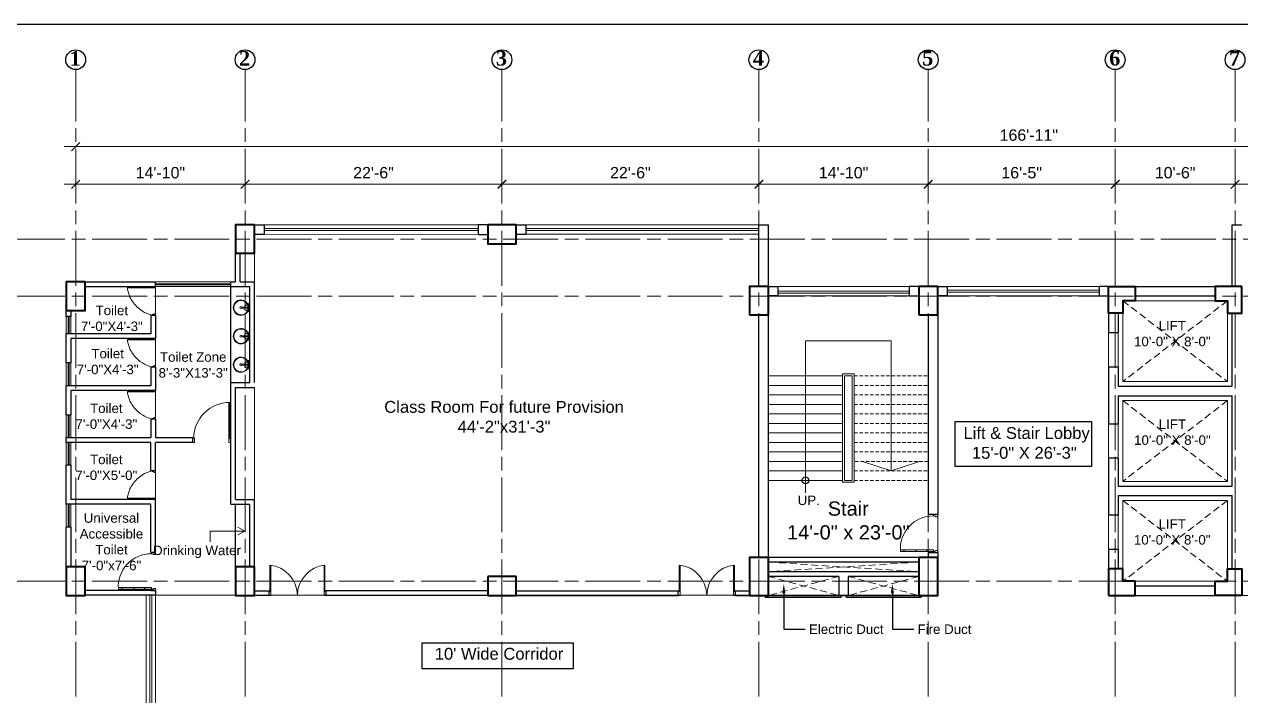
# Model space of a CAD drawing. Header units: inches. Extents: x -12 to 20935469, y -1604 to 24729220.
# Drawn here: x 20895921 to 20897199, y 24710768 to 24711474 of the extents above; entities that cross this region are included whole.
import ezdxf
from ezdxf import colors
from ezdxf.entities.mleader import LeaderData, LeaderLine
from ezdxf.math import Vec2, Vec3

# ---------------------------------------------------------------- set-up
doc = ezdxf.new("R2010")
doc.units = ezdxf.units.IN
doc.header["$LTSCALE"] = 0.03
doc.header["$MEASUREMENT"] = 0
doc.header["$PDMODE"] = 32
doc.header["$PDSIZE"] = 15
doc.linetypes.add('ACAD_ISO08W100', pattern=[36, 24, -3, 6, -3])
doc.linetypes.add('DASHED2', pattern=[0.375, 0.25, -0.125])
for name, color, linetype, lineweight in [('column', 1, 'Continuous', 40), ('Dim Line', 252, 'Continuous', 13), ('Door', 7, 'Continuous', 18), ('Dot', 253, 'Continuous', 0), ('Gas', 21, 'Continuous', 5), ('Glass Line', 252, 'Continuous', 9), ('Grid Line', 252, 'Continuous', 18), ('Hatch', 253, 'Continuous', 15), ('Main Wall', 7, 'Continuous', 30), ('RAIL', 23, 'Continuous', 13), ('STAIR', 46, 'Continuous', 15), ('TOILET FIXTURE', 142, 'Continuous', 5), ('wind.', 150, 'Continuous', 20)]:
    doc.layers.add(name, color=color, linetype=linetype, lineweight=lineweight)
doc.layers.add('FUR', color=251, linetype='Continuous')
doc.layers.add('TEXT', color=7, linetype='Continuous')
doc.styles.add('2', font='swisscl.ttf')
doc.styles.add('RomanS', font='arial.ttf', dxfattribs={"height": 12})
doc.styles.get("Standard").update_dxf_attribs({"font": 'timesbd.ttf'})
doc.dimstyles.new('Aec_Arch_I', dxfattribs={"dimscale": 96, "dimtxt": 12, "dimasz": 0.09375, "dimexe": 0.125, "dimexo": 0.125, "dimgap": 0.0625, "dimtad": 1, "dimdec": 0, "dimzin": 3, "dimdsep": 46, "dimlunit": 4, "dimtxsty": 'RomanS', "dimblk1": 'ARCHTICK', "dimblk2": 'ARCHTICK', "dimsah": 1, "dimcen": 0.09375, "dimdle": 0.125, "dimadec": 0, "dimazin": 0, "dimtfac": 0.75, "dimtdec": 0, "dimtmove": 2, "dimatfit": 3, "dimldrblk": 'ARCHTICK', "dimfxl": 1, "dimfrac": 1, "dimtolj": 1, "dimtzin": 0, "dimarcsym": 0})

# ---------------------------------------------------------------- blocks, each defined once
blk = doc.blocks.new('_ArchTick')
at = {"color": 0, "linetype": 'ByBlock', "lineweight": 35, "const_width": 0.15}
blk.add_lwpolyline([(-0.5, -0.5), (0.5, 0.5)], dxfattribs=at)
blk = doc.blocks.new('*D14')
at = {"layer": 'Defpoints', "color": 0, "transparency": 16777216}
for p in [(20831126.3, 24724578.2), (20830948.3, 24724562.3), (20831126.3, 24724562.3)]:
    blk.add_point(p, dxfattribs=at)
at = {"layer": 'Dim Line', "color": 0, "lineweight": -2, "transparency": 16777216}
for p, q in [((20830948.3, 24724574.3), (20830948.3, 24724590.2)), ((20831126.3, 24724574.3), (20831126.3, 24724590.2)), ((20830936.3, 24724578.2), (20831138.3, 24724578.2))]:
    blk.add_line(p, q, dxfattribs=at)
at = {"layer": 'Dim Line', "color": 0, "lineweight": -2, "transparency": 16777216, "xscale": 9, "yscale": 9, "zscale": 9, "rotation": 180}
blk.add_blockref('_ArchTick', (20830948.3, 24724578.2), dxfattribs=at)
at = {"layer": 'Dim Line', "color": 0, "lineweight": -2, "transparency": 16777216, "xscale": 9, "yscale": 9, "zscale": 9}
blk.add_blockref('_ArchTick', (20831126.3, 24724578.2), dxfattribs=at)
at = {"layer": 'Dim Line', "color": 0, "transparency": 16777216, "insert": (20831037.3, 24724590.3), "char_height": 12, "attachment_point": 5, "style": 'RomanS'}
blk.add_mtext('\\A1;14\'-10"', dxfattribs=at)
blk = doc.blocks.new('*D7')
at = {"layer": 'Defpoints', "color": 0, "transparency": 16777216}
for p in [(20831396.3, 24724578.2), (20831396.3, 24724578.2), (20831126.3, 24724562.3)]:
    blk.add_point(p, dxfattribs=at)
at = {"layer": 'Dim Line', "color": 0, "lineweight": -2, "transparency": 16777216}
for p, q in [((20831126.3, 24724574.3), (20831126.3, 24724590.2)), ((20831114.3, 24724578.2), (20831408.3, 24724578.2))]:
    blk.add_line(p, q, dxfattribs=at)
at = {"layer": 'Dim Line', "color": 0, "lineweight": -2, "transparency": 16777216, "xscale": 9, "yscale": 9, "zscale": 9, "rotation": 180}
blk.add_blockref('_ArchTick', (20831126.3, 24724578.2), dxfattribs=at)
at = {"layer": 'Dim Line', "color": 0, "lineweight": -2, "transparency": 16777216, "xscale": 9, "yscale": 9, "zscale": 9}
blk.add_blockref('_ArchTick', (20831396.3, 24724578.2), dxfattribs=at)
at = {"layer": 'Dim Line', "color": 0, "transparency": 16777216, "insert": (20831261.3, 24724590.3), "char_height": 12, "attachment_point": 5, "style": 'RomanS'}
blk.add_mtext('\\A1;22\'-6"', dxfattribs=at)
blk = doc.blocks.new('*D8')
at = {"layer": 'Defpoints', "color": 0, "transparency": 16777216}
for p in [(20831396.3, 24724578.2), (20831666.3, 24724578.2), (20831666.3, 24724578.2)]:
    blk.add_point(p, dxfattribs=at)
at = {"layer": 'Dim Line', "color": 0, "lineweight": -2, "transparency": 16777216}
blk.add_line((20831384.3, 24724578.2), (20831678.3, 24724578.2), dxfattribs=at)
at = {"layer": 'Dim Line', "color": 0, "lineweight": -2, "transparency": 16777216, "xscale": 9, "yscale": 9, "zscale": 9, "rotation": 180}
blk.add_blockref('_ArchTick', (20831396.3, 24724578.2), dxfattribs=at)
at = {"layer": 'Dim Line', "color": 0, "lineweight": -2, "transparency": 16777216, "xscale": 9, "yscale": 9, "zscale": 9}
blk.add_blockref('_ArchTick', (20831666.3, 24724578.2), dxfattribs=at)
at = {"layer": 'Dim Line', "color": 0, "transparency": 16777216, "insert": (20831531.3, 24724590.3), "char_height": 12, "attachment_point": 5, "style": 'RomanS'}
blk.add_mtext('\\A1;22\'-6"', dxfattribs=at)
blk = doc.blocks.new('*D9')
at = {"layer": 'Defpoints', "color": 0, "transparency": 16777216}
for p in [(20831666.3, 24724578.2), (20831844.3, 24724578.2), (20831844.3, 24724578.2)]:
    blk.add_point(p, dxfattribs=at)
at = {"layer": 'Dim Line', "color": 0, "lineweight": -2, "transparency": 16777216}
blk.add_line((20831654.3, 24724578.2), (20831856.3, 24724578.2), dxfattribs=at)
at = {"layer": 'Dim Line', "color": 0, "lineweight": -2, "transparency": 16777216, "xscale": 9, "yscale": 9, "zscale": 9, "rotation": 180}
blk.add_blockref('_ArchTick', (20831666.3, 24724578.2), dxfattribs=at)
at = {"layer": 'Dim Line', "color": 0, "lineweight": -2, "transparency": 16777216, "xscale": 9, "yscale": 9, "zscale": 9}
blk.add_blockref('_ArchTick', (20831844.3, 24724578.2), dxfattribs=at)
at = {"layer": 'Dim Line', "color": 0, "transparency": 16777216, "insert": (20831755.3, 24724590.3), "char_height": 12, "attachment_point": 5, "style": 'RomanS'}
blk.add_mtext('\\A1;14\'-10"', dxfattribs=at)
blk = doc.blocks.new('*D21')
at = {"layer": 'Defpoints', "color": 0, "transparency": 16777216}
for p in [(20831844.3, 24724578.2), (20832040.8, 24724578.2), (20832040.8, 24724578.2)]:
    blk.add_point(p, dxfattribs=at)
at = {"layer": 'Dim Line', "color": 0, "lineweight": -2, "transparency": 16777216}
for p, q in [((20831832.3, 24724578.2), (20832052.8, 24724578.2)), ((20831844.3, 24724566.2), (20831844.3, 24724566.2)), ((20832040.8, 24724566.2), (20832040.8, 24724566.2))]:
    blk.add_line(p, q, dxfattribs=at)
at = {"layer": 'Dim Line', "color": 0, "lineweight": -2, "transparency": 16777216, "xscale": 9, "yscale": 9, "zscale": 9, "rotation": 180}
blk.add_blockref('_ArchTick', (20831844.3, 24724578.2), dxfattribs=at)
at = {"layer": 'Dim Line', "color": 0, "lineweight": -2, "transparency": 16777216, "xscale": 9, "yscale": 9, "zscale": 9}
blk.add_blockref('_ArchTick', (20832040.8, 24724578.2), dxfattribs=at)
at = {"layer": 'Dim Line', "color": 0, "transparency": 16777216, "insert": (20831942.5, 24724590.3), "char_height": 12, "attachment_point": 5, "style": 'RomanS'}
blk.add_mtext('\\A1;16\'-5"', dxfattribs=at)
blk = doc.blocks.new('*D22')
at = {"layer": 'Defpoints', "color": 0, "transparency": 16777216}
for p in [(20832040.8, 24724578.2), (20832166.8, 24724578.2), (20832166.8, 24724578.2)]:
    blk.add_point(p, dxfattribs=at)
at = {"layer": 'Dim Line', "color": 0, "lineweight": -2, "transparency": 16777216}
for p, q in [((20832028.8, 24724578.2), (20832178.8, 24724578.2)), ((20832040.8, 24724566.2), (20832040.8, 24724566.2)), ((20832166.8, 24724566.2), (20832166.8, 24724566.2))]:
    blk.add_line(p, q, dxfattribs=at)
at = {"layer": 'Dim Line', "color": 0, "lineweight": -2, "transparency": 16777216, "xscale": 9, "yscale": 9, "zscale": 9, "rotation": 180}
blk.add_blockref('_ArchTick', (20832040.8, 24724578.2), dxfattribs=at)
at = {"layer": 'Dim Line', "color": 0, "lineweight": -2, "transparency": 16777216, "xscale": 9, "yscale": 9, "zscale": 9}
blk.add_blockref('_ArchTick', (20832166.8, 24724578.2), dxfattribs=at)
at = {"layer": 'Dim Line', "color": 0, "transparency": 16777216, "insert": (20832103.8, 24724590.3), "char_height": 12, "attachment_point": 5, "style": 'RomanS'}
blk.add_mtext('\\A1;10\'-6"', dxfattribs=at)
blk = doc.blocks.new('*D23')
at = {"layer": 'Defpoints', "color": 0, "transparency": 16777216}
for p in [(20832166.8, 24724578.2), (20832473.8, 24724578.2), (20832473.8, 24724578.2)]:
    blk.add_point(p, dxfattribs=at)
at = {"layer": 'Dim Line', "color": 0, "lineweight": -2, "transparency": 16777216}
for p, q in [((20832154.8, 24724578.2), (20832485.8, 24724578.2)), ((20832166.8, 24724566.2), (20832166.8, 24724566.2)), ((20832473.8, 24724566.2), (20832473.8, 24724566.2))]:
    blk.add_line(p, q, dxfattribs=at)
at = {"layer": 'Dim Line', "color": 0, "lineweight": -2, "transparency": 16777216, "xscale": 9, "yscale": 9, "zscale": 9, "rotation": 180}
blk.add_blockref('_ArchTick', (20832166.8, 24724578.2), dxfattribs=at)
at = {"layer": 'Dim Line', "color": 0, "lineweight": -2, "transparency": 16777216, "xscale": 9, "yscale": 9, "zscale": 9}
blk.add_blockref('_ArchTick', (20832473.8, 24724578.2), dxfattribs=at)
at = {"layer": 'Dim Line', "color": 0, "transparency": 16777216, "insert": (20832320.3, 24724590.3), "char_height": 12, "attachment_point": 5, "style": 'RomanS'}
blk.add_mtext('\\A1;25\'-7"', dxfattribs=at)
blk = doc.blocks.new('*D13')
at = {"layer": 'Defpoints', "color": 0, "transparency": 16777216}
for p in [(20830948.3, 24724610.7), (20832951.8, 24724617.8), (20832951.8, 24724610.7)]:
    blk.add_point(p, dxfattribs=at)
at = {"layer": 'Dim Line', "color": 0, "lineweight": -2, "transparency": 16777216}
for p, q in [((20830948.3, 24724622.7), (20830948.3, 24724629.8)), ((20832951.8, 24724622.7), (20832951.8, 24724629.8)), ((20830936.3, 24724617.8), (20832963.8, 24724617.8))]:
    blk.add_line(p, q, dxfattribs=at)
at = {"layer": 'Dim Line', "color": 0, "lineweight": -2, "transparency": 16777216, "xscale": 9, "yscale": 9, "zscale": 9, "rotation": 180}
blk.add_blockref('_ArchTick', (20830948.3, 24724617.8), dxfattribs=at)
at = {"layer": 'Dim Line', "color": 0, "lineweight": -2, "transparency": 16777216, "xscale": 9, "yscale": 9, "zscale": 9}
blk.add_blockref('_ArchTick', (20832951.8, 24724617.8), dxfattribs=at)
at = {"layer": 'Dim Line', "color": 0, "transparency": 16777216, "insert": (20831950, 24724629.9), "char_height": 12, "attachment_point": 5, "style": 'RomanS'}
blk.add_mtext('\\A1;166\'-11"', dxfattribs=at)
blk = doc.blocks.new('A$C36295410')
at = {"layer": 'Door'}
for p, q in [((1, 4), (1, 32)), ((2, 0), (2, 32)), ((58, 0), (58, 32)), ((59, 4), (59, 32)), ((1, 5), (0, 5)), ((2, 4), (1, 4)), ((58, 4), (59, 4)), ((59, 5), (60, 5)), ((2, 0), (0, 0)), ((58, 0), (60, 0))]:
    blk.add_line(p, q, dxfattribs=at)
for centre, start, end in [((-2.5, -0.3), 0.5906, 83.7783), ((62.5, -0.3), 96.2217, 179.4094)]:
    blk.add_arc(centre, 32.5, start, end, dxfattribs=at)
blk = doc.blocks.new('Door_45')
at = {"layer": 'Door'}
for p, q in [((1.5, 5), (1.5, 44)), ((3.5, 44), (3.5, 5)), ((1.5, 40), (2.2, 40)), ((2.2, 40), (2.2, 39.5)), ((2.2, 39.5), (2.7, 39.5)), ((2.7, 39.5), (2.7, 40)), ((2.7, 40), (3.5, 40)), ((1.5, 25.8), (2.2, 25.8)), ((2.2, 25.8), (2.2, 25.3)), ((2.2, 25.3), (2.7, 25.3)), ((2.7, 25.8), (3.5, 25.8)), ((2.7, 25.3), (2.7, 25.8)), ((0, 0), (0, 5)), ((0, 5), (1.5, 5)), ((1.5, 12.6), (2.2, 12.6)), ((3.5, 5), (1.5, 5)), ((1.5, 5), (1.5, 3)), ((1.5, 3), (2.5, 3)), ((2.2, 12.6), (2.2, 13.1)), ((2.2, 13.1), (2.7, 13.1)), ((2.5, 3), (2.5, 0)), ((2.7, 13.1), (2.7, 12.6)), ((2.7, 12.6), (3.5, 12.6)), ((42.5, 3), (42.5, 0)), ((43.5, 3), (42.5, 3)), ((45, 5), (43.5, 5)), ((43.5, 5), (43.5, 3)), ((45, 0), (45, 5)), ((2.5, 0), (0, 0)), ((42.5, 0), (45, 0))]:
    blk.add_line(p, q, dxfattribs=at)
blk.add_arc((4.7, 5.3), 38.8, 359.6233, 94.6685, dxfattribs=at)
blk = doc.blocks.new('sssss-flat-876')
at = {"layer": 'Door', "linetype": 'Continuous', "ltscale": 3}
blk.add_line((3666.5, 84027.2), (3666.5, 84055.7), dxfattribs=at)
at = {"layer": 'Door', "linetype": 'Continuous', "ltscale": 3, "extrusion": (-7.21527e-09, -3.35624e-18, 1), "elevation": 0}
for points in [[(3666.5, 84057.2), (3666.5, 84055.7), (3668.4, 84055.7), (3668.4, 84056.5), (3670.2, 84056.5), (3670.2, 84057.2)], [(3668.4, 84055.7), (3696.2, 84055.7), (3696.2, 84056.5), (3668.4, 84056.5)]]:
    blk.add_lwpolyline(points, close=True, dxfattribs=at)
at = {"layer": 'Door', "linetype": 'Continuous', "ltscale": 3, "flags": 128}
blk.add_lwpolyline([(3670.2, 84027.2, 0.04096), (3675.5, 84028.9, 0.082496), (3684.9, 84034.8, 0.052187), (3689.7, 84040, 0.043988), (3692.9, 84045, 0.036571), (3694.8, 84049.6, 0.034751), (3695.9, 84054.2, 0.011435), (3696.2, 84055.7)], format="xyb", dxfattribs=at)
at = {"layer": 'Door', "linetype": 'Continuous', "ltscale": 3}
blk.add_lwpolyline([(3666.5, 84027.2), (3666.5, 84028.7), (3668.4, 84028.7), (3668.4, 84027.9), (3670.2, 84027.9), (3670.2, 84027.2)], close=True, dxfattribs=at)
blk = doc.blocks.new('7-flat-72')
at = {"layer": 'Glass Line', "color": 8, "ltscale": 20}
for p, q in [((-64476.6, 376959.4), (-64476.6, 376966.6)), ((-64475.5, 376966.6), (-64476.6, 376966.6)), ((-64475.5, 376959.4), (-64475.5, 376966.6)), ((-64478.7, 376960.5), (-64480.3, 376960.5)), ((-64480.3, 376959.5), (-64480.3, 376960.5)), ((-64480.3, 376959.5), (-64480.3, 376960.5)), ((-64478.7, 376959.5), (-64480.3, 376959.5)), ((-64480.3, 376959.1), (-64480.3, 376959.4)), ((-64478.7, 376959.4), (-64480.3, 376959.4)), ((-64478.7, 376959.1), (-64480.3, 376959.1)), ((-64480.2, 376959.4), (-64480.2, 376959.5)), ((-64480.1, 376959.5), (-64480.1, 376960.5)), ((-64479.9, 376959.5), (-64479.9, 376960.5)), ((-64479.5, 376959.5), (-64479.5, 376960.5)), ((-64479.1, 376959.5), (-64479.1, 376960.5)), ((-64478.9, 376959.5), (-64478.9, 376960.5)), ((-64478.9, 376959.4), (-64478.9, 376959.5)), ((-64478.8, 376959.5), (-64478.8, 376960.5)), ((-64478.7, 376959.5), (-64478.7, 376960.5)), ((-64478.7, 376959.1), (-64478.7, 376959.4)), ((-64475.1, 376959.4), (-64476.9, 376959.4)), ((-64476.9, 376959.1), (-64476.9, 376959.4)), ((-64475.1, 376959.1), (-64476.9, 376959.1)), ((-64475.1, 376959.1), (-64475.1, 376959.4)), ((-64473.3, 376960.5), (-64471.7, 376960.5)), ((-64473.3, 376959.5), (-64473.3, 376960.5)), ((-64473.3, 376959.5), (-64473.3, 376960.5)), ((-64473.3, 376959.5), (-64471.7, 376959.5)), ((-64473.3, 376959.1), (-64473.3, 376959.4)), ((-64473.3, 376959.4), (-64471.7, 376959.4)), ((-64473.3, 376959.1), (-64471.7, 376959.1)), ((-64473.1, 376959.5), (-64473.1, 376960.5)), ((-64473.1, 376959.4), (-64473.1, 376959.5)), ((-64472.9, 376959.5), (-64472.9, 376960.5)), ((-64472.5, 376959.5), (-64472.5, 376960.5)), ((-64472.1, 376959.5), (-64472.1, 376960.5)), ((-64471.9, 376959.5), (-64471.9, 376960.5)), ((-64471.9, 376959.4), (-64471.9, 376959.5)), ((-64471.8, 376959.5), (-64471.8, 376960.5)), ((-64471.7, 376959.5), (-64471.7, 376960.5)), ((-64471.7, 376959.1), (-64471.7, 376959.4))]:
    blk.add_line(p, q, dxfattribs=at)
blk.add_circle((-64476, 376968.4, 0), 1.08, dxfattribs=at)
for radius, start, end in [(8.1, 273.8334, 266.1883), (7.55, 274.115, 265.9068)]:
    blk.add_arc((-64476, 376968.4, 0), radius, start, end, dxfattribs=at)
blk = doc.blocks.new('SFSFSFS-flat-72')
at = {"layer": 'TOILET FIXTURE', "ltscale": 0.2}
blk.add_lwpolyline([(-3918.5, -3608.1), (-3918.5, -3602.7), (-3923.9, -3602.7), (-3923.9, -3608.1)], close=True, dxfattribs=at)
at = {"layer": 'TOILET FIXTURE', "ltscale": 20}
blk.add_blockref('7-flat-72', (60554.8, -380567.2), dxfattribs=at)
blk = doc.blocks.new('$D40')
at = {"layer": 'Door'}
for p, q in [((1, 4), (1, 42)), ((2, 0), (2, 42)), ((1, 5), (0, 5)), ((2, 0), (0, 0)), ((2, 4), (1, 4)), ((39, 4), (38, 4)), ((38, 4), (38, 0)), ((40, 0), (38, 0)), ((40, 5), (39, 5)), ((39, 5), (39, 4))]:
    blk.add_line(p, q, dxfattribs=at)
blk.add_arc((1, 4), 38, 0, 90, dxfattribs=at)
blk = doc.blocks.new('fff')
at = {"layer": 'Grid Line', "color": 252, "linetype": 'ACAD_ISO08W100', "lineweight": 9, "ltscale": 80, "true_color": 0x939598}
for p, q in [((20830948.3, 24723521.1), (20830948.3, 24724698.8)), ((20831126.3, 24723521.1), (20831126.3, 24724698.8)), ((20831396.3, 24723521.1), (20831396.3, 24724698.8)), ((20831666.3, 24723521.1), (20831666.3, 24724698.8)), ((20831844.3, 24723521.1), (20831844.3, 24724698.8)), ((20832040.8, 24723521.1), (20832040.8, 24724698.8)), ((20832166.8, 24723521.1), (20832166.8, 24724698.8)), ((20833096.9, 24724520.6), (20830726.1, 24724520.6)), ((20833096.9, 24724460.6), (20830726.1, 24724460.6)), ((20833096.9, 24724160.7), (20830726.1, 24724160.7))]:
    blk.add_line(p, q, dxfattribs=at)
at = {"layer": 'Dim Line'}
for base, p1, p2, picture, middle in [((20832951.7523, 24724617.8128), (20830948.3088, 24724610.7482), (20832951.7523, 24724610.7482), '*D13', (20831950.0306, 24724629.9397)), ((20831126.3, 24724578.2), (20830948.3, 24724562.3), (20831126.3, 24724562.3), '*D14', (20831037.3, 24724590.3)), ((20831396.3, 24724578.2), (20831126.3, 24724562.3), (20831396.3, 24724578.2), '*D7', (20831261.3, 24724590.3)), ((20831666.3, 24724578.2), (20831396.3, 24724578.2), (20831666.3, 24724578.2), '*D8', (20831531.3, 24724590.3)), ((20831844.3, 24724578.2), (20831666.3, 24724578.2), (20831844.3, 24724578.2), '*D9', (20831755.3, 24724590.3)), ((20832040.7792, 24724578.1666), (20831844.25, 24724578.1666), (20832040.7792, 24724578.1666), '*D21', (20831942.5146, 24724590.2934)), ((20832166.8, 24724578.2), (20832040.8, 24724578.2), (20832166.8, 24724578.2), '*D22', (20832103.8, 24724590.3)), ((20832473.8, 24724578.2), (20832166.8, 24724578.2), (20832473.8, 24724578.2), '*D23', (20832320.3, 24724590.3))]:
    dim = blk.add_linear_dim(base=base, p1=p1, p2=p2, dimstyle='Aec_Arch_I', dxfattribs=at)
    dim.commit()
    dim.dimension.update_dxf_attribs({"geometry": picture, "text_midpoint": middle})

msp = doc.modelspace()

# ---------------------------------------------------------------- linework, layer by layer
for p, q in [((20896137.6, 24711096.9), (20896137.6, 24711197.9)), ((20896142.6, 24710903), (20896142.6, 24710969)), ((20896053.6, 24710878.2), (20896058.6, 24710878.2))]:
    msp.add_line(p, q)
for points in [[(20896899, 24711056.1), (20897042.3, 24711056.1), (20897042.3, 24711008.5), (20896899, 24711008.5)], [(20896699.5, 24710873), (20896778.8, 24710873), (20896778.8, 24710871), (20896699.5, 24710871)], [(20896784.6, 24710873), (20896862.8, 24710873), (20896862.8, 24710871), (20896784.6, 24710871)], [(20896338.9, 24710823.2), (20896497.5, 24710823.2), (20896497.5, 24710795.9), (20896338.9, 24710795.9)]]:
    msp.add_lwpolyline(points, close=True)
msp.add_circle((20896741.6, 24710994), 3.61)
at = {"layer": 'column', "lineweight": 40, "ltscale": 20}
for points in [[(20896162.6, 24711262.9), (20896142.6, 24711262.9), (20896142.6, 24711232.9), (20896162.6, 24711232.9)], [(20896407.6, 24711262.9), (20896407.6, 24711242.9), (20896437.6, 24711242.9), (20896437.6, 24711262.9)], [(20895984.6, 24711202.9), (20895964.6, 24711202.9), (20895964.6, 24711172.9), (20895984.6, 24711172.9)], [(20896682.6, 24711168.1), (20896702.6, 24711168.1), (20896702.6, 24711198.1), (20896682.6, 24711198.1)], [(20896860.6, 24711168), (20896880.6, 24711168), (20896880.6, 24711198), (20896860.6, 24711198)], [(20896682.6, 24710873), (20896702.6, 24710873), (20896702.6, 24710913), (20896682.6, 24710913)], [(20896860.6, 24710873), (20896880.6, 24710873), (20896880.6, 24710913), (20896860.6, 24710913)], [(20895984.6, 24710903), (20895964.6, 24710903), (20895964.6, 24710873), (20895984.6, 24710873)], [(20896162.6, 24710903), (20896142.6, 24710903), (20896142.6, 24710873), (20896162.6, 24710873)], [(20896407.6, 24710893), (20896407.6, 24710873), (20896437.6, 24710873), (20896437.6, 24710893)]]:
    msp.add_lwpolyline(points, close=True, dxfattribs=at)
for points in [[(20897060.1, 24711198), (20897088.1, 24711198), (20897088.1, 24711183), (20897075.1, 24711183), (20897075.1, 24711170), (20897060.1, 24711170), (20897060.1, 24711198)], [(20897200.1, 24711198), (20897172.1, 24711198), (20897172.1, 24711183), (20897185.1, 24711183), (20897185.1, 24711170), (20897200.1, 24711170), (20897200.1, 24711198)], [(20897060.1, 24710873), (20897088.1, 24710873), (20897088.1, 24710888), (20897075.1, 24710888), (20897075.1, 24710901), (20897060.1, 24710901), (20897060.1, 24710873)], [(20897200.1, 24710873), (20897172.1, 24710873), (20897172.1, 24710888), (20897185.1, 24710888), (20897185.1, 24710901), (20897200.1, 24710901), (20897200.1, 24710873)]]:
    msp.add_lwpolyline(points, dxfattribs=at)
at = {"layer": 'Defpoints'}
msp.add_lwpolyline([(20895720.1, 24711473.8), (20898159, 24711473.8), (20898159, 24710015.2), (20895720.1, 24710015.2)], close=True, dxfattribs=at)
at = {"layer": 'Dot', "linetype": 'DASHED2', "lineweight": 0, "ltscale": 1000}
for p, q in [((20896702.6, 24710908), (20896860.6, 24710898)), ((20896860.6, 24710908), (20896702.6, 24710898)), ((20896776.6, 24710893), (20896702.6, 24710873)), ((20896702.6, 24710893), (20896776.6, 24710873)), ((20896786.6, 24710893), (20896860.6, 24710873)), ((20896860.6, 24710893), (20896786.6, 24710873))]:
    msp.add_line(p, q, dxfattribs=at)
for points in [[(20897075.1, 24711183), (20897185.1, 24711098), (20897185.1, 24711183), (20897075.1, 24711098)], [(20897075.1, 24711078), (20897185.1, 24710993), (20897185.1, 24711078), (20897075.1, 24710993)], [(20897075.1, 24710973), (20897185.2, 24710887.9), (20897185.2, 24710973), (20897075.1, 24710887.9)]]:
    msp.add_lwpolyline(points, dxfattribs=at)
at = {"layer": 'Gas', "color": 0, "lineweight": 5}
for points in [[(20897075.1, 24711098), (20897185.1, 24711098), (20897185.1, 24711183), (20897075.1, 24711183)], [(20896792.6, 24710992), (20896780.6, 24710992), (20896780.6, 24711106), (20896792.6, 24711106)], [(20896790.6, 24710994), (20896782.6, 24710994), (20896782.6, 24711104), (20896790.6, 24711104)], [(20897075.1, 24710993), (20897185.1, 24710993), (20897185.1, 24711078), (20897075.1, 24711078)], [(20897075.1, 24710887.9), (20897185.2, 24710887.9), (20897185.2, 24710973), (20897075.1, 24710973)]]:
    msp.add_lwpolyline(points, close=True, dxfattribs=at)
at = {"layer": 'Gas', "color": 0, "lineweight": 35}
msp.add_lwpolyline([(20897060.1, 24710873), (20897060.1, 24710873)], dxfattribs=at)
at = {"layer": 'Hatch', "lineweight": 5}
for p, q in [((20896162.6, 24711202.9), (20896162.6, 24711232.9)), ((20896162.6, 24710974), (20896162.6, 24711091.9))]:
    msp.add_line(p, q, dxfattribs=at)
at = {"layer": 'Hatch', "lineweight": 0}
msp.add_lwpolyline([(20896058.6, 24710873.2), (20896880.6, 24710873.2), (20896880.6, 24711188), (20897060.1, 24711187.9), (20897060.1, 24710873), (20897894.1, 24710873), (20897894.1, 24710753), (20897790.1, 24710753), (20897515.1, 24710753), (20897200.1, 24710752.9), (20897200.1, 24710611.9), (20896880.6, 24710611.9), (20896880.6, 24710753), (20896058.6, 24710752.8)], close=True, dxfattribs=at)
at = {"layer": 'Main Wall', "lineweight": 30}
for p, q in [((20896692.6, 24711262.9), (20896702.6, 24711262.9)), ((20896692.6, 24711198.1), (20896692.6, 24711262.9)), ((20896702.6, 24711198), (20896702.6, 24711262.9)), ((20896142.6, 24711202.9), (20896142.6, 24711232.9)), ((20896147.6, 24711202.9), (20896147.6, 24711232.9)), ((20896692.6, 24711216.9), (20896692.6, 24711216.9)), ((20895984.6, 24711202.9), (20896058.6, 24711202.9)), ((20896058.6, 24711197.9), (20896058.6, 24711202.9)), ((20896137.6, 24711202.9), (20896142.6, 24711202.9)), ((20896137.6, 24711197.9), (20896137.6, 24711202.9)), ((20896147.6, 24711202.9), (20896162.6, 24711202.9)), ((20896162.6, 24711096.9), (20896162.6, 24711202.9)), ((20896692.6, 24711210.9), (20896692.6, 24711210.9)), ((20895984.6, 24711197.9), (20896058.6, 24711197.9)), ((20896137.6, 24711197.9), (20896157.6, 24711197.9)), ((20896157.6, 24711096.9), (20896157.6, 24711197.9)), ((20896702.6, 24710913), (20896702.6, 24711188)), ((20897088.1, 24711198), (20897190.1, 24711198)), ((20897088.1, 24711188), (20897172.1, 24711188)), ((20895964.6, 24711166.3), (20895964.6, 24711172.9)), ((20896053.6, 24711167.9), (20896058.6, 24711167.9)), ((20896692.6, 24710913), (20896692.6, 24711168.1)), ((20896870.6, 24711168), (20896870.6, 24710958)), ((20896880.6, 24711168), (20896880.6, 24710958)), ((20895964.6, 24711117.6), (20895964.6, 24711148.3)), ((20897060.1, 24711149.5), (20897070.1, 24711149.5)), ((20896058.6, 24711143.3), (20895969.6, 24711143.3)), ((20896053.6, 24711113.3), (20896053.6, 24711093.6)), ((20896058.6, 24711113.3), (20896053.6, 24711113.3)), ((20897060.1, 24711113.5), (20897070.1, 24711113.5)), ((20896137.6, 24711039), (20896137.6, 24711096.9)), ((20896137.6, 24711096.9), (20896157.6, 24711096.9)), ((20896053.6, 24711093.6), (20895964.6, 24711093.6)), ((20895964.6, 24711063), (20895964.6, 24711093.6)), ((20896058.6, 24711088.6), (20895969.6, 24711088.6)), ((20895969.6, 24711088.6), (20895969.6, 24711063)), ((20896142.6, 24710974), (20896142.6, 24711091.9)), ((20896142.6, 24711091.9), (20896162.6, 24711091.9)), ((20897070.1, 24711093), (20897190.1, 24711093)), ((20897070.1, 24711083), (20897190.1, 24711083)), ((20895964.6, 24711063), (20895969.6, 24711063)), ((20896058.6, 24711058.6), (20896053.6, 24711058.6)), ((20897060.1, 24711053.5), (20897070.1, 24711053.5)), ((20895964.6, 24711039), (20896053.6, 24711039)), ((20895964.6, 24711034), (20895964.6, 24711039)), ((20896053.6, 24711034), (20895964.6, 24711034)), ((20896053.6, 24711004), (20896053.6, 24711034)), ((20896058.6, 24711004), (20896058.6, 24711034)), ((20896097.6, 24711034), (20896058.6, 24711034)), ((20896097.6, 24711034), (20896097.6, 24711039)), ((20896137.6, 24710969), (20896137.6, 24711039)), ((20895969.6, 24711010), (20895964.6, 24711010)), ((20895964.6, 24710969), (20895964.6, 24711010)), ((20895969.6, 24711010), (20895969.6, 24710974)), ((20897070.1, 24711017.5), (20897060.1, 24711017.5)), ((20896058.6, 24711004), (20896053.6, 24711004)), ((20897070.1, 24710988), (20897190.1, 24710988)), ((20896053.6, 24710969), (20895964.6, 24710969)), ((20896058.6, 24710974), (20895969.6, 24710974)), ((20896053.6, 24710918.2), (20896053.6, 24710969)), ((20896058.6, 24710918.2), (20896058.6, 24710974)), ((20896137.6, 24710969), (20896157.6, 24710969)), ((20896142.6, 24710974), (20896162.6, 24710974)), ((20896157.6, 24710903), (20896157.6, 24710969)), ((20896162.6, 24710903), (20896162.6, 24710974)), ((20897070.1, 24710978), (20897190.1, 24710978)), ((20896880.6, 24710958), (20896870.6, 24710958)), ((20897070.1, 24710957.5), (20897060.1, 24710957.5)), ((20895964.6, 24710903), (20895964.6, 24710945)), ((20895969.6, 24710945), (20895964.6, 24710945)), ((20895969.6, 24710945), (20895969.6, 24710903)), ((20896058.6, 24710918.2), (20896053.6, 24710918.2)), ((20896870.6, 24710918), (20896870.6, 24710913)), ((20896880.6, 24710918), (20896870.6, 24710918)), ((20896880.6, 24710918), (20896880.6, 24710913)), ((20897070.1, 24710921.5), (20897060.1, 24710921.5)), ((20896860.6, 24710913), (20896702.6, 24710913)), ((20896860.6, 24710908), (20896702.6, 24710908)), ((20896860.6, 24710898), (20896702.6, 24710898)), ((20896776.6, 24710893), (20896702.6, 24710893)), ((20896776.6, 24710893), (20896776.6, 24710873)), ((20896860.6, 24710893), (20896786.6, 24710893)), ((20896786.6, 24710893), (20896786.6, 24710873)), ((20896058.6, 24710878.2), (20895984.6, 24710878.2)), ((20896058.6, 24710873.2), (20895984.6, 24710873.2)), ((20896058.6, 24710878.2), (20896058.6, 24710873.2)), ((20896162.6, 24710878), (20896177.6, 24710878)), ((20896177.6, 24710873), (20896162.6, 24710873)), ((20896177.6, 24710878), (20896177.6, 24710873)), ((20896407.6, 24710878), (20896237.6, 24710878)), ((20896237.6, 24710878), (20896237.6, 24710873)), ((20896407.6, 24710873), (20896237.6, 24710873)), ((20896432.6, 24710873), (20896607.9, 24710873)), ((20896437.6, 24710878), (20896607.9, 24710878)), ((20896607.9, 24710873), (20896607.9, 24710878)), ((20896667.9, 24710873), (20896667.9, 24710878)), ((20896667.9, 24710878), (20896682.6, 24710878)), ((20896667.9, 24710873), (20896682.6, 24710873)), ((20896776.6, 24710873), (20896786.6, 24710873)), ((20897060.1, 24710873), (20897172.1, 24710873)), ((20897088.1, 24710873), (20897172.1, 24710873))]:
    msp.add_line(p, q, dxfattribs=at)
for points in [[(20896162.6, 24711262.9), (20896172.6, 24711262.9), (20896172.6, 24711252.8), (20896162.6, 24711252.8)], [(20896407.6, 24711262.9), (20896397.6, 24711262.9), (20896397.6, 24711252.8), (20896407.6, 24711252.8)], [(20896437.6, 24711262.9), (20896447.6, 24711262.9), (20896447.6, 24711252.8), (20896437.6, 24711252.8)], [(20897190.1, 24711198), (20897190.1, 24711262.9), (20897200.1, 24711262.9)], [(20896702.6, 24711198), (20896712.6, 24711198), (20896712.6, 24711188), (20896702.6, 24711188)], [(20896860.6, 24711198), (20896850.6, 24711198), (20896850.6, 24711188), (20896860.6, 24711188)], [(20896880.6, 24711198), (20896890.6, 24711198), (20896890.6, 24711188), (20896880.6, 24711188)], [(20897060.1, 24711198), (20897050.1, 24711198), (20897050.1, 24711188), (20897060.1, 24711188)], [(20896053.6, 24711167.9), (20896053.6, 24711148.3), (20895964.6, 24711148.3)], [(20895969.6, 24711166.3), (20895964.6, 24711166.3)], [(20895969.6, 24711172.9), (20895969.6, 24711166.3)], [(20896058.6, 24711167.9), (20896058.6, 24711143.3)], [(20897060.1, 24711170), (20897060.1, 24711149.5)], [(20897070.1, 24711170), (20897070.1, 24711149.5)], [(20897190.1, 24711093), (20897190.1, 24711170)], [(20895969.6, 24711143.3), (20895969.6, 24711117.6)], [(20895969.6, 24711117.6), (20895964.6, 24711117.6)], [(20896058.6, 24711113.3), (20896058.6, 24711088.6)], [(20897060.1, 24711113.5), (20897060.1, 24711053.5)], [(20897070.1, 24711113.5), (20897070.1, 24711093)], [(20897070.1, 24711083), (20897070.1, 24711053.5)], [(20897190.1, 24710988), (20897190.1, 24711083)], [(20896053.6, 24711058.6), (20896053.6, 24711039)], [(20896058.6, 24711058.6), (20896058.6, 24711039)], [(20896058.6, 24711039), (20896097.6, 24711039)], [(20897060.1, 24711017.5), (20897060.1, 24710957.5)], [(20897070.1, 24711017.5), (20897070.1, 24710988)], [(20897070.1, 24710978), (20897070.1, 24710957.5)], [(20897190.1, 24710901), (20897190.1, 24710978)], [(20897060.1, 24710921.5), (20897060.1, 24710901), (20897060.1, 24710901)], [(20897070.1, 24710921.5), (20897070.1, 24710901)], [(20897088.1, 24710883), (20897172.1, 24710883)]]:
    msp.add_lwpolyline(points, dxfattribs=at)
at = {"layer": 'Main Wall', "lineweight": 13}
for points in [[(20897060.1, 24711113.5), (20897070.1, 24711113.5), (20897070.1, 24711149.5), (20897060.1, 24711149.5)], [(20897060.1, 24711017.5), (20897070.1, 24711017.5), (20897070.1, 24711053.5), (20897060.1, 24711053.5)], [(20897060.1, 24710921.5), (20897070.1, 24710921.5), (20897070.1, 24710957.5), (20897060.1, 24710957.5)]]:
    msp.add_lwpolyline(points, close=True, dxfattribs=at)
at = {"layer": 'RAIL', "lineweight": 9}
for p, q in [((20896741.6, 24710980.9), (20896741.6, 24711141)), ((20896741.6, 24711141), (20896831.6, 24711141)), ((20896831.6, 24711141), (20896831.6, 24711004)), ((20896801.6, 24711014), (20896831.6, 24711004)), ((20896831.6, 24711004), (20896861.6, 24711014))]:
    msp.add_line(p, q, dxfattribs=at)
at = {"layer": 'STAIR', "color": 32, "lineweight": 5}
for p, q in [((20896702.6, 24711104), (20896780.6, 24711104)), ((20896702.6, 24711094), (20896780.6, 24711094)), ((20896702.6, 24711084), (20896780.6, 24711084)), ((20896702.6, 24711074), (20896780.6, 24711074)), ((20896702.6, 24711064), (20896780.6, 24711064)), ((20896702.6, 24711054), (20896780.6, 24711054)), ((20896702.6, 24711044), (20896780.6, 24711044)), ((20896702.6, 24711034), (20896780.6, 24711034)), ((20896702.6, 24711024), (20896780.6, 24711024)), ((20896702.6, 24711014), (20896780.6, 24711014)), ((20896702.6, 24711004), (20896780.6, 24711004)), ((20896702.6, 24710994), (20896780.6, 24710994))]:
    msp.add_line(p, q, dxfattribs=at)
at = {"layer": 'STAIR', "color": 32, "linetype": 'DASHED2', "lineweight": 5, "ltscale": 500}
for p, q in [((20896792.6, 24711104), (20896870.6, 24711104)), ((20896792.6, 24711094), (20896870.6, 24711094)), ((20896792.6, 24711084), (20896870.6, 24711084)), ((20896792.6, 24711074), (20896870.6, 24711074)), ((20896792.6, 24711064), (20896870.6, 24711064)), ((20896792.6, 24711054), (20896870.6, 24711054)), ((20896792.6, 24711044), (20896870.6, 24711044)), ((20896792.6, 24711034), (20896870.6, 24711034)), ((20896792.6, 24711024), (20896870.6, 24711024)), ((20896870.6, 24711014), (20896792.6, 24711014)), ((20896810.6, 24711014), (20896870.6, 24711014)), ((20896792.6, 24711004), (20896870.6, 24711004)), ((20896792.6, 24710994), (20896870.6, 24710994))]:
    msp.add_line(p, q, dxfattribs=at)
at = {"layer": 'STAIR', "color": 253, "lineweight": 5}
for p, q in [((20896152.2, 24710940.7), (20896144.9, 24710944.8)), ((20896152.2, 24710940.7), (20896116, 24710940.7)), ((20896116, 24710940.7), (20896116, 24710929.5)), ((20896152.2, 24710940.7), (20896144.9, 24710936.7))]:
    msp.add_line(p, q, dxfattribs=at)
at = {"layer": 'TEXT'}
for centre in [(20895974.6, 24711436.5), (20896152.6, 24711436.5), (20896422.6, 24711436.5), (20896692.6, 24711436.5), (20896870.6, 24711436.5), (20897067.1, 24711436.5), (20897193.1, 24711436.5)]:
    msp.add_circle(centre, 10.4, dxfattribs=at)
at = {"layer": 'wind.', "lineweight": 5}
for p, q in [((20896397.6, 24711262.9), (20896172.6, 24711262.9)), ((20896447.6, 24711262.9), (20896692.6, 24711262.9)), ((20896172.6, 24711252.8), (20896397.6, 24711252.9)), ((20896447.6, 24711252.9), (20896692.6, 24711252.9)), ((20896712.6, 24711198), (20896850.6, 24711198)), ((20896712.6, 24711193), (20896850.6, 24711193)), ((20896712.6, 24711191), (20896850.6, 24711191)), ((20896712.6, 24711188), (20896850.6, 24711188)), ((20896890.6, 24711198), (20897050.1, 24711198)), ((20896890.6, 24711194), (20897050.1, 24711194)), ((20896890.6, 24711192), (20897050.1, 24711192)), ((20896890.6, 24711188), (20897060.1, 24711188))]:
    msp.add_line(p, q, dxfattribs=at)
at = {"layer": 'wind.'}
for p, q in [((20896172.6, 24711258.9), (20896397.6, 24711259)), ((20896172.6, 24711256.9), (20896397.6, 24711257)), ((20896447.6, 24711258.9), (20896692.6, 24711259)), ((20896447.6, 24711256.9), (20896692.6, 24711257)), ((20896058.6, 24711202.9), (20896137.6, 24711202.9)), ((20896058.6, 24711200.9), (20896137.6, 24711200.9)), ((20896058.6, 24711199.9), (20896137.6, 24711199.9)), ((20896058.6, 24711197.9), (20896137.6, 24711197.9)), ((20895964.6, 24711166.3), (20895964.6, 24711148.3)), ((20895966.6, 24711166.3), (20895966.6, 24711148.3)), ((20895967.6, 24711166.3), (20895967.6, 24711148.3)), ((20895969.6, 24711166.3), (20895969.6, 24711148.3)), ((20895964.6, 24711117.6), (20895964.6, 24711093.6)), ((20895966.6, 24711117.6), (20895966.6, 24711093.6)), ((20895967.6, 24711117.6), (20895967.6, 24711093.6)), ((20895969.6, 24711117.6), (20895969.6, 24711093.6)), ((20895964.6, 24711039), (20895964.6, 24711063)), ((20895966.6, 24711039), (20895966.6, 24711063)), ((20895967.6, 24711039), (20895967.6, 24711063)), ((20895969.6, 24711039), (20895969.6, 24711063)), ((20895964.6, 24711010), (20895964.6, 24711034)), ((20895966.6, 24711010), (20895966.6, 24711034)), ((20895967.6, 24711010), (20895967.6, 24711034)), ((20895969.6, 24711010), (20895969.6, 24711034)), ((20895964.6, 24710945), (20895964.6, 24710969)), ((20895966.6, 24710945), (20895966.6, 24710969)), ((20895967.6, 24710945), (20895967.6, 24710969)), ((20895969.6, 24710945), (20895969.6, 24710969)), ((20896048.6, 24710753), (20896048.6, 24710873.1)), ((20896052.6, 24710752.8), (20896052.6, 24710873.1)), ((20896054.6, 24710752.8), (20896054.6, 24710873.1)), ((20896058.6, 24710752.8), (20896058.6, 24710873.1))]:
    msp.add_line(p, q, dxfattribs=at)

# ---------------------------------------------------------------- block references
at = {"layer": 'Door', "ltscale": 20, "xscale": -1}
for p in [(20899725.1, 24627140.7), (20899725.1, 24627086.1), (20899725.1, 24627031.4)]:
    msp.add_blockref('sssss-flat-876', p, dxfattribs=at)
at = {"layer": 'Door', "xscale": -1}
msp.add_blockref('$D40', (20896137.6, 24711034), dxfattribs=at)
at = {"layer": 'Door', "ltscale": 20, "rotation": 180}
msp.add_blockref('sssss-flat-876', (20899725.1, 24795031.2), dxfattribs=at)
at = {"layer": 'Door', "color": 250, "ltscale": 20, "xscale": 0.8888888888759539, "yscale": 0.8888888888759539, "zscale": 0.8888888888759539, "rotation": 90.00000000000001}
for p in [(20896880.5, 24710918), (20896058.6, 24710878.2)]:
    msp.add_blockref('Door_45', p, dxfattribs=at)
at = {"layer": 'FUR', "xscale": -1}
for p in [(20896237.6, 24710873), (20896667.9, 24710873)]:
    msp.add_blockref('A$C36295410', p, dxfattribs=at)
at = {"layer": 'TOILET FIXTURE', "ltscale": 20, "rotation": 90.00000000000001}
for p in [(20892549.5, 24715096.9), (20892549.5, 24715066.9), (20892549.5, 24715036.9)]:
    msp.add_blockref('SFSFSFS-flat-72', p, dxfattribs=at)
at = {"layer": 'wind.', "lineweight": 5}
msp.add_blockref('fff', (65026.3, -13272.7), dxfattribs=at)

# ---------------------------------------------------------------- texts
at = {"layer": 'TEXT', "char_height": 15.44, "width": 227.458, "attachment_point": 8, "rotation": 0}
for s, insert in [('\\A1;1', (20895974.1, 24711430.2)), ('\\A1;2', (20896152.1, 24711430.2)), ('\\A1;3', (20896422.1, 24711430.2)), ('\\A1;4', (20896692.1, 24711430.2)), ('\\A1;5', (20896870.1, 24711430.2)), ('\\A1;6', (20897066.6, 24711430.2)), ('\\A1;7', (20897192.6, 24711430.2))]:
    msp.add_mtext(s, dxfattribs=dict(at, insert=insert))
at = {"layer": 'TEXT', "color": 30, "lineweight": 5, "ltscale": 20, "attachment_point": 2, "style": '2'}
for s, width, gutter_width, insert, char_height in [('{\\fArial|b0|i0|c0|p34;\\C0;Toilet \\P7\'-0"X4\'-3"}', 104.76, 0.5, (20896012.6, 24711177.8), 10), ('\\pxsm1;{\\fArial|b0|i0|c0|p34;\\C0;LIFT\\P10\'-0" X 8\'-0" }', 235.592, 0.75, (20897127.1, 24711161.8), 10), ('{\\fArial|b0|i0|c0|p34;\\C0;Toilet \\P7\'-0"X4\'-3"}', 104.76, 0.5, (20896008.2, 24711132.4), 10), ('{\\fArial|b0|i0|c0|p34;\\C0;Toilet Zone\\P8\'-3"X13\'-3"}', 104.76, 0.5, (20896098.1, 24711128.8), 10), ('{\\fArial|b0|i0|c0|p34;\\C0;Toilet \\P7\'-0"X4\'-3"}', 104.76, 0.5, (20896006.8, 24711074.9), 10), ('\\pxsm1;{\\fArial|b0|i0|c0|p34;\\C0;Class Room For future Provision\\P44\'-2"x31\'-3"}', 289.483, 0.5, (20896424.8, 24711077.6), 12.476), ('\\pxsm1,qc;{\\fArial|b0|i0|c0|p34;\\C0; Lift & Stair Lobby\\P15\'-0" X 26\'-3" }', 179.576, 0.75, (20896971.6, 24711050.1), 12.476), ('\\pxsm1;{\\fArial|b0|i0|c0|p34;\\C0;LIFT\\P10\'-0" X 8\'-0" }', 235.592, 0.75, (20897127.2, 24711058.1), 10), ('{\\fArial|b0|i0|c0|p34;\\C0;Toilet \\P7\'-0"X5\'-0"}', 104.76, 0.5, (20896006.8, 24711021.1), 10), ('\\pxsm1;{\\fArial|b0|i0|c0|p34;\\C0;Stair\\P14\'-0" x 23\'-0"  }', 191.63, 0.282, (20896786.6, 24710971.9), 15), ('{\\fArial|b0|i0|c0|p34;\\C0;UP.}', 104.76, 0.5, (20896745, 24710978.1), 10), ('{\\fArial|b0|i0|c0|p34;\\C0;Universal Accessible Toilet\\P7\'-0"x7\'-6"}', 89.095, 0.35, (20896012.2, 24710959.5), 10), ('\\pxsm1;{\\fArial|b0|i0|c0|p34;\\C0;LIFT\\P10\'-0" X 8\'-0" }', 235.592, 0.75, (20897127, 24710953.2), 10), ('\\pxsm1;{\\fArial|b0|i0|c0|p34;\\C0;Drinking Water }', 88.563, 0.282, (20896102.1, 24710925.4), 10), ("\\pxsm1,qc;{\\fArial|b0|i0|c0|p34;\\C0;10' Wide Corridor}", 227.89, 0.75, (20896419.5, 24710817.9), 12.476)]:
    msp.add_mtext_dynamic_manual_height_columns(s, width=width, gutter_width=gutter_width, heights=[0], dxfattribs=dict(at, insert=insert, char_height=char_height))

# ---------------------------------------------------------------- leaders
at = {"layer": 'TEXT', "lineweight": 5, "ltscale": 20}
ml = msp.add_multileader_mtext('Standard', dxfattribs=at)
ml.set_content('{\\fArial|b0|i0|c0|p34; Electric Duct}', color=256)
ml.set_leader_properties()
ml.build(insert=Vec2(0, 0))
ml.multileader.update_dxf_attribs({"text_right_attachment_type": 6, "dogleg_length": 0.36, "arrow_head_size": 10})
ctx = ml.context
ctx.base_point, ctx.char_height, ctx.arrow_head_size, ctx.landing_gap_size, ctx.plane_origin = Vec3(20896741.3, 24710837.4), 10, 10, 0.09, Vec3(20896718.8, 24710885.3)
ctx.right_attachment = 6
notes = []
notes.append((ctx, [(0, (1, 1, 0), (20896718.8, 24710837.4), (1, 0), 22.5, [(0, [(20896718.8, 24710885.3)], 0, [])])]))
ctx.mtext.insert, ctx.mtext.width, ctx.mtext.defined_height, ctx.mtext.flow_direction = Vec3(20896741.4, 24710842.5), 232.704, 29.8, 5
ml = msp.add_multileader_mtext('Standard', dxfattribs=at)
ml.set_content('{\\fArial|b0|i0|c0|p34; Fire Duct}', color=256)
ml.set_leader_properties()
ml.build(insert=Vec2(0, 0))
ml.multileader.update_dxf_attribs({"text_right_attachment_type": 6, "dogleg_length": 0.36, "arrow_head_size": 10})
ctx = ml.context
ctx.base_point, ctx.char_height, ctx.arrow_head_size, ctx.landing_gap_size, ctx.plane_origin = Vec3(20896855.4, 24710837.4), 10, 10, 0.09, Vec3(20896832.9, 24710885.3)
ctx.right_attachment = 6
notes.append((ctx, [(0, (1, 1, 0), (20896832.9, 24710837.4), (1, 0), 22.5, [(0, [(20896832.9, 24710885.3)], 0, [])])]))
ctx.mtext.insert, ctx.mtext.width, ctx.mtext.defined_height, ctx.mtext.flow_direction = Vec3(20896855.5, 24710842.5), 232.704, 29.8, 5
for ctx, leaders in notes:
    for number, flags, end, landing, length, lines in leaders:
        leader = LeaderData()
        leader.index, (leader.has_last_leader_line, leader.has_dogleg_vector, leader.attachment_direction) = number, flags
        leader.last_leader_point, leader.dogleg_vector, leader.dogleg_length = Vec3(end), Vec3(landing), length
        for number, points, colour, breaks in lines:
            line = LeaderLine()
            line.index, line.vertices, line.color, line.breaks = number, Vec3.list(points), colors.encode_raw_color(colour), breaks
            leader.lines.append(line)
        ctx.leaders.append(leader)

doc.saveas('drawing.dxf')
